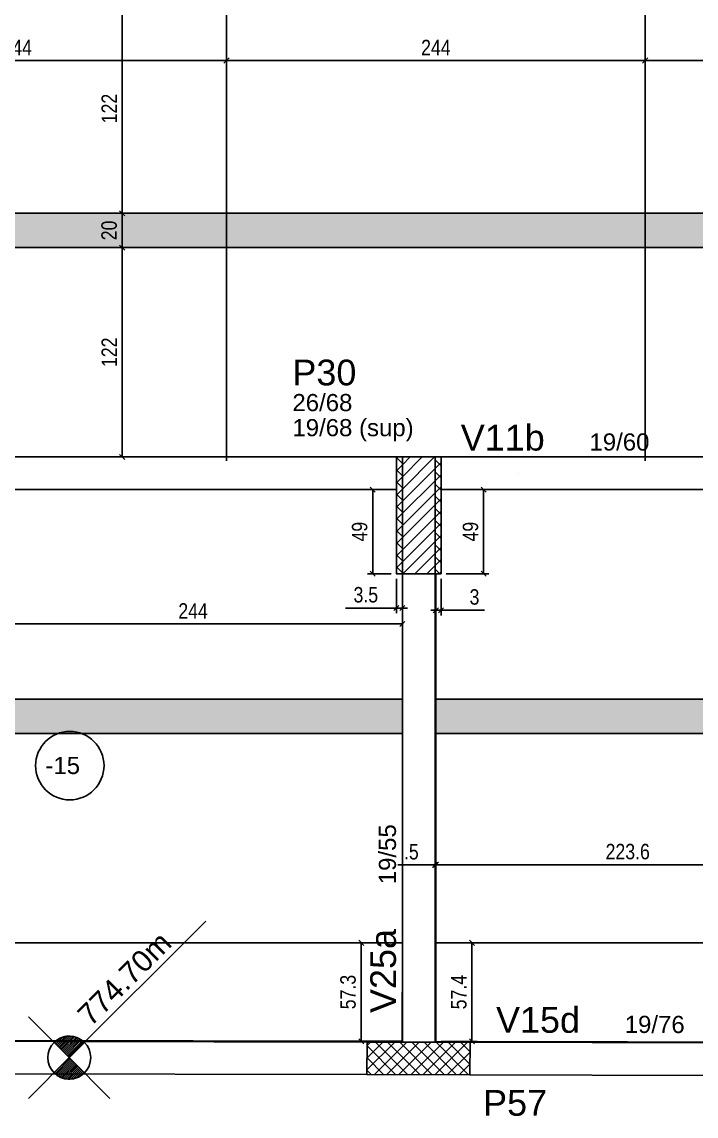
# Model space of a CAD drawing. Header units: millimetres. Extents: x 2332 to 8660, y 363 to 3984.
# Drawn here: x 5896 to 6289, y 1834 to 2472 of the extents above; entities that cross this region are included whole.
import ezdxf

# ---------------------------------------------------------------- set-up
doc = ezdxf.new("R2010")
doc.units = ezdxf.units.MM
for name, color, linetype in [('1', 1, 'Continuous'), ('3', 3, 'Continuous'), ('8', 8, 'Continuous'), ('COTA', 241, 'Continuous'), ('ES-VIGA', 3, 'Continuous'), ('P-D', 2, 'Continuous'), ('Painéis', 200, 'Continuous'), ('PIL-N', 4, 'Continuous'), ('Pilares', 5, 'Continuous'), ('VIG-D', 2, 'Continuous'), ('VIG-N', 4, 'Continuous')]:
    doc.layers.add(name, color=color, linetype=linetype)
doc.layers.add('Hachura', color=251, linetype='Continuous', lineweight=9)
doc.styles.add('COTA TECNICA-50', font='techl___.ttf', dxfattribs={"height": 9})
doc.styles.get("Standard").update_dxf_attribs({"font": 'arial.ttf'})
doc.dimstyles.new('COTA PAINEL-50', dxfattribs={"dimtxt": 9, "dimasz": 3, "dimexe": 3, "dimexo": 3, "dimgap": 3, "dimtad": 1, "dimdec": 1, "dimzin": 12, "dimdsep": 46, "dimtxsty": 'COTA TECNICA-50', "dimblk1": 'OBLIQUE', "dimblk2": 'OBLIQUE', "dimsah": 1, "dimcen": 0.9, "dimclrd": 4, "dimclre": 4, "dimclrt": 240, "dimadec": 1, "dimazin": 3, "dimtfac": 1, "dimtdec": 1, "dimtmove": 0, "dimatfit": 3, "dimfxl": 1, "dimtolj": 1, "dimtzin": 12, "dimarcsym": 0})

# ---------------------------------------------------------------- blocks, each defined once
blk = doc.blocks.new('_Oblique')
at = {"color": 0, "linetype": 'ByBlock', "lineweight": -2}
blk.add_line((-0.5, -0.5), (0.5, 0.5), dxfattribs=at)
blk = doc.blocks.new('*D53')
at = {"layer": 'COTA', "color": 4, "lineweight": -2, "transparency": 16777216}
for p, q in [((5873.68, 2124.96), (5873.68, 2117.97)), ((6117.68, 2124.96), (6117.68, 2117.97)), ((5873.68, 2120.97), (6117.68, 2120.97))]:
    blk.add_line(p, q, dxfattribs=at)
at = {"layer": 'Defpoints', "color": 0, "transparency": 16777216}
for p in [(5873.68, 2127.96), (6117.68, 2127.96), (6117.68, 2120.97)]:
    blk.add_point(p, dxfattribs=at)
at = {"layer": 'COTA', "color": 4, "lineweight": -2, "transparency": 16777216, "xscale": 3, "yscale": 3, "zscale": 3, "rotation": 180}
blk.add_blockref('_Oblique', (5873.68, 2120.97), dxfattribs=at)
at = {"layer": 'COTA', "color": 4, "lineweight": -2, "transparency": 16777216, "xscale": 3, "yscale": 3, "zscale": 3}
blk.add_blockref('_Oblique', (6117.68, 2120.97), dxfattribs=at)
at = {"layer": 'COTA', "color": 240, "transparency": 16777216, "insert": (5995.68, 2128.54), "char_height": 9, "attachment_point": 5, "style": 'COTA TECNICA-50'}
blk.add_mtext('\\A1;244', dxfattribs=at)
blk = doc.blocks.new('*D147')
at = {"layer": 'COTA', "color": 4, "lineweight": -2, "transparency": 16777216}
for p, q in [((6111.18, 2199.22), (6097.37, 2199.22)), ((6100.37, 2199.22), (6100.37, 2150.22)), ((6111.18, 2150.22), (6097.37, 2150.22))]:
    blk.add_line(p, q, dxfattribs=at)
at = {"layer": 'Defpoints', "color": 0, "transparency": 16777216}
for p in [(6114.18, 2199.22), (6100.37, 2150.22), (6114.18, 2150.22)]:
    blk.add_point(p, dxfattribs=at)
at = {"layer": 'COTA', "color": 4, "lineweight": -2, "transparency": 16777216, "xscale": 3, "yscale": 3, "zscale": 3}
for p, rotation in [((6100.37, 2199.22), 90), ((6100.37, 2150.22), 270)]:
    blk.add_blockref('_Oblique', p, dxfattribs=dict(at, rotation=rotation))
at = {"layer": 'COTA', "color": 240, "transparency": 16777216, "insert": (6092.78, 2174.72), "char_height": 9, "attachment_point": 5, "rotation": 90, "style": 'COTA TECNICA-50'}
blk.add_mtext('\\A1;49', dxfattribs=at)
blk = doc.blocks.new('*D148')
at = {"layer": 'COTA', "color": 4, "lineweight": -2, "transparency": 16777216}
for p, q in [((6114.18, 2147.22), (6114.18, 2127.21)), ((6117.68, 2147.22), (6117.68, 2127.21)), ((6114.18, 2130.21), (6084.53, 2130.21)), ((6117.68, 2130.21), (6114.18, 2130.21)), ((6117.68, 2130.21), (6120.68, 2130.21))]:
    blk.add_line(p, q, dxfattribs=at)
at = {"layer": 'Defpoints', "color": 0, "transparency": 16777216}
for p in [(6114.18, 2150.22), (6117.68, 2150.22), (6114.18, 2130.21)]:
    blk.add_point(p, dxfattribs=at)
at = {"layer": 'COTA', "color": 4, "lineweight": -2, "transparency": 16777216, "xscale": 3, "yscale": 3, "zscale": 3}
blk.add_blockref('_Oblique', (6114.18, 2130.21), dxfattribs=at)
at = {"layer": 'COTA', "color": 4, "lineweight": -2, "transparency": 16777216, "xscale": 3, "yscale": 3, "zscale": 3, "rotation": 180}
blk.add_blockref('_Oblique', (6117.68, 2130.21), dxfattribs=at)
at = {"layer": 'COTA', "color": 240, "transparency": 16777216, "insert": (6096.36, 2137.91), "char_height": 9, "attachment_point": 5, "style": 'COTA TECNICA-50'}
blk.add_mtext('\\A1;3.5', dxfattribs=at)
blk = doc.blocks.new('*D58')
at = {"layer": 'COTA', "color": 4, "lineweight": -2, "transparency": 16777216}
for p, q in [((6137.19, 1984.58), (6137.19, 1977.6)), ((6360.75, 1984.58), (6360.75, 1977.6)), ((6137.19, 1980.6), (6360.75, 1980.6))]:
    blk.add_line(p, q, dxfattribs=at)
at = {"layer": 'Defpoints', "color": 0, "transparency": 16777216}
for p in [(6137.19, 1987.58), (6360.75, 1987.58), (6360.75, 1980.6)]:
    blk.add_point(p, dxfattribs=at)
at = {"layer": 'COTA', "color": 4, "lineweight": -2, "transparency": 16777216, "xscale": 3, "yscale": 3, "zscale": 3, "rotation": 180}
blk.add_blockref('_Oblique', (6137.19, 1980.6), dxfattribs=at)
at = {"layer": 'COTA', "color": 4, "lineweight": -2, "transparency": 16777216, "xscale": 3, "yscale": 3, "zscale": 3}
blk.add_blockref('_Oblique', (6360.75, 1980.6), dxfattribs=at)
at = {"layer": 'COTA', "color": 240, "transparency": 16777216, "insert": (6248.97, 1988.29), "char_height": 9, "attachment_point": 5, "style": 'COTA TECNICA-50'}
blk.add_mtext('\\A1;223.6', dxfattribs=at)
blk = doc.blocks.new('*D149')
at = {"layer": 'COTA', "color": 4, "lineweight": -2, "transparency": 16777216}
for p, q in [((6143.18, 2199.22), (6167.98, 2199.22)), ((6164.98, 2199.22), (6164.98, 2150.22)), ((6143.18, 2150.22), (6167.98, 2150.22))]:
    blk.add_line(p, q, dxfattribs=at)
at = {"layer": 'Defpoints', "color": 0, "transparency": 16777216}
for p in [(6140.18, 2199.22), (6140.18, 2150.22), (6164.98, 2150.22)]:
    blk.add_point(p, dxfattribs=at)
at = {"layer": 'COTA', "color": 4, "lineweight": -2, "transparency": 16777216, "xscale": 3, "yscale": 3, "zscale": 3}
for p, rotation in [((6164.98, 2199.22), 90), ((6164.98, 2150.22), 270)]:
    blk.add_blockref('_Oblique', p, dxfattribs=dict(at, rotation=rotation))
at = {"layer": 'COTA', "color": 240, "transparency": 16777216, "insert": (6157.39, 2174.72), "char_height": 9, "attachment_point": 5, "rotation": 90, "style": 'COTA TECNICA-50'}
blk.add_mtext('\\A1;49', dxfattribs=at)
blk = doc.blocks.new('*D150')
at = {"layer": 'COTA', "color": 4, "lineweight": -2, "transparency": 16777216}
for p, q in [((6137.19, 2147.22), (6137.19, 2125.94)), ((6140.18, 2147.22), (6140.18, 2125.94)), ((6137.19, 2128.94), (6134.19, 2128.94)), ((6137.19, 2128.94), (6140.18, 2128.94)), ((6140.18, 2128.94), (6165.51, 2128.94))]:
    blk.add_line(p, q, dxfattribs=at)
at = {"layer": 'Defpoints', "color": 0, "transparency": 16777216}
for p in [(6137.19, 2150.22), (6140.18, 2150.22), (6137.19, 2128.94)]:
    blk.add_point(p, dxfattribs=at)
at = {"layer": 'COTA', "color": 4, "lineweight": -2, "transparency": 16777216, "xscale": 3, "yscale": 3, "zscale": 3}
blk.add_blockref('_Oblique', (6137.19, 2128.94), dxfattribs=at)
at = {"layer": 'COTA', "color": 4, "lineweight": -2, "transparency": 16777216, "xscale": 3, "yscale": 3, "zscale": 3, "rotation": 180}
blk.add_blockref('_Oblique', (6140.18, 2128.94), dxfattribs=at)
at = {"layer": 'COTA', "color": 240, "transparency": 16777216, "insert": (6159.66, 2136.63), "char_height": 9, "attachment_point": 5, "style": 'COTA TECNICA-50'}
blk.add_mtext('\\A1;3', dxfattribs=at)
blk = doc.blocks.new('*D153')
at = {"layer": 'COTA', "color": 4, "lineweight": -2, "transparency": 16777216}
for p, q in [((6114.68, 1935.18), (6090.71, 1935.18)), ((6093.71, 1877.84), (6093.71, 1935.18)), ((6114.54, 1877.84), (6090.71, 1877.84))]:
    blk.add_line(p, q, dxfattribs=at)
at = {"layer": 'Defpoints', "color": 0, "transparency": 16777216}
for p in [(6093.71, 1935.18), (6117.68, 1935.18), (6117.54, 1877.84)]:
    blk.add_point(p, dxfattribs=at)
at = {"layer": 'COTA', "color": 4, "lineweight": -2, "transparency": 16777216, "xscale": 3, "yscale": 3, "zscale": 3}
for p, rotation in [((6093.71, 1935.18), 90), ((6093.71, 1877.84), 270)]:
    blk.add_blockref('_Oblique', p, dxfattribs=dict(at, rotation=rotation))
at = {"layer": 'COTA', "color": 240, "transparency": 16777216, "insert": (6086.01, 1906.51), "char_height": 9, "attachment_point": 5, "rotation": 90, "style": 'COTA TECNICA-50'}
blk.add_mtext('\\A1;57.3', dxfattribs=at)
blk = doc.blocks.new('*D63')
at = {"layer": 'COTA', "color": 4, "lineweight": -2, "transparency": 16777216}
for p, q in [((6136.68, 1980.6), (6115.09, 1980.6)), ((6137.19, 1980.6), (6136.68, 1980.6)), ((6137.19, 1980.6), (6140.19, 1980.6))]:
    blk.add_line(p, q, dxfattribs=at)
at = {"layer": 'Defpoints', "color": 0, "transparency": 16777216}
for p in [(6136.68, 1980.6), (6136.68, 1980.6), (6137.19, 1980.6)]:
    blk.add_point(p, dxfattribs=at)
at = {"layer": 'COTA', "color": 4, "lineweight": -2, "transparency": 16777216, "xscale": 3, "yscale": 3, "zscale": 3}
blk.add_blockref('_Oblique', (6136.68, 1980.6), dxfattribs=at)
at = {"layer": 'COTA', "color": 4, "lineweight": -2, "transparency": 16777216, "xscale": 3, "yscale": 3, "zscale": 3, "rotation": 180}
blk.add_blockref('_Oblique', (6137.19, 1980.6), dxfattribs=at)
at = {"layer": 'COTA', "color": 240, "transparency": 16777216, "insert": (6122.88, 1988.19), "char_height": 9, "attachment_point": 5, "style": 'COTA TECNICA-50'}
blk.add_mtext('\\A1;.5', dxfattribs=at)
blk = doc.blocks.new('*D156')
at = {"layer": 'COTA', "color": 4, "lineweight": -2, "transparency": 16777216}
for p, q in [((6140.19, 1935.18), (6161.2, 1935.18)), ((6158.2, 1935.18), (6158.2, 1877.79)), ((6140.19, 1877.79), (6161.2, 1877.79))]:
    blk.add_line(p, q, dxfattribs=at)
at = {"layer": 'Defpoints', "color": 0, "transparency": 16777216}
for p in [(6137.19, 1935.18), (6137.19, 1877.79), (6158.2, 1877.79)]:
    blk.add_point(p, dxfattribs=at)
at = {"layer": 'COTA', "color": 4, "lineweight": -2, "transparency": 16777216, "xscale": 3, "yscale": 3, "zscale": 3}
for p, rotation in [((6158.2, 1935.18), 90), ((6158.2, 1877.79), 270)]:
    blk.add_blockref('_Oblique', p, dxfattribs=dict(at, rotation=rotation))
at = {"layer": 'COTA', "color": 240, "transparency": 16777216, "insert": (6150.6, 1906.49), "char_height": 9, "attachment_point": 5, "rotation": 90, "style": 'COTA TECNICA-50'}
blk.add_mtext('\\A1;57.4', dxfattribs=at)
blk = doc.blocks.new('*D161')
at = {"layer": 'Defpoints', "color": 0, "transparency": 16777216}
for p in [(5954.39, 2340.22), (5954.39, 2340.22), (5954.39, 2218.22)]:
    blk.add_point(p, dxfattribs=at)
at = {"layer": 'Painéis', "color": 4, "lineweight": -2, "transparency": 16777216}
blk.add_line((5954.39, 2218.22), (5954.39, 2340.22), dxfattribs=at)
at = {"layer": 'Painéis', "color": 4, "lineweight": -2, "transparency": 16777216, "xscale": 3, "yscale": 3, "zscale": 3}
for p, rotation in [((5954.39, 2340.22), 90), ((5954.39, 2218.22), 270)]:
    blk.add_blockref('_Oblique', p, dxfattribs=dict(at, rotation=rotation))
at = {"layer": 'Painéis', "color": 240, "transparency": 16777216, "insert": (5946.83, 2279.22), "char_height": 9, "attachment_point": 5, "rotation": 90, "style": 'COTA TECNICA-50'}
blk.add_mtext('\\A1;122', dxfattribs=at)
blk = doc.blocks.new('*D162')
at = {"layer": 'Defpoints', "color": 0, "transparency": 16777216}
for p in [(5954.39, 2360.22), (5954.39, 2360.22), (5954.39, 2340.22)]:
    blk.add_point(p, dxfattribs=at)
at = {"layer": 'Painéis', "color": 4, "lineweight": -2, "transparency": 16777216}
blk.add_line((5954.39, 2340.22), (5954.39, 2360.22), dxfattribs=at)
at = {"layer": 'Painéis', "color": 4, "lineweight": -2, "transparency": 16777216, "xscale": 3, "yscale": 3, "zscale": 3}
for p, rotation in [((5954.39, 2360.22), 90), ((5954.39, 2340.22), 270)]:
    blk.add_blockref('_Oblique', p, dxfattribs=dict(at, rotation=rotation))
at = {"layer": 'Painéis', "color": 240, "transparency": 16777216, "insert": (5946.79, 2350.22), "char_height": 9, "attachment_point": 5, "rotation": 90, "style": 'COTA TECNICA-50'}
blk.add_mtext('\\A1;20', dxfattribs=at)
blk = doc.blocks.new('*D163')
at = {"layer": 'Defpoints', "color": 0, "transparency": 16777216}
for p in [(5954.39, 2482.22), (5954.39, 2482.22), (5954.39, 2360.22)]:
    blk.add_point(p, dxfattribs=at)
at = {"layer": 'Painéis', "color": 4, "lineweight": -2, "transparency": 16777216}
blk.add_line((5954.39, 2360.22), (5954.39, 2482.22), dxfattribs=at)
at = {"layer": 'Painéis', "color": 4, "lineweight": -2, "transparency": 16777216, "xscale": 3, "yscale": 3, "zscale": 3}
for p, rotation in [((5954.39, 2482.22), 90), ((5954.39, 2360.22), 270)]:
    blk.add_blockref('_Oblique', p, dxfattribs=dict(at, rotation=rotation))
at = {"layer": 'Painéis', "color": 240, "transparency": 16777216, "insert": (5946.83, 2421.22), "char_height": 9, "attachment_point": 5, "rotation": 90, "style": 'COTA TECNICA-50'}
blk.add_mtext('\\A1;122', dxfattribs=at)
blk = doc.blocks.new('*D198')
at = {"layer": 'Defpoints', "color": 0, "transparency": 16777216}
for p in [(5771.18, 2449.22), (6015.18, 2449.22), (6015.18, 2449.22)]:
    blk.add_point(p, dxfattribs=at)
at = {"layer": 'Painéis', "color": 4, "lineweight": -2, "transparency": 16777216}
blk.add_line((5771.18, 2449.22), (6015.18, 2449.22), dxfattribs=at)
at = {"layer": 'Painéis', "color": 4, "lineweight": -2, "transparency": 16777216, "xscale": 3, "yscale": 3, "zscale": 3, "rotation": 180}
blk.add_blockref('_Oblique', (5771.18, 2449.22), dxfattribs=at)
at = {"layer": 'Painéis', "color": 4, "lineweight": -2, "transparency": 16777216, "xscale": 3, "yscale": 3, "zscale": 3}
blk.add_blockref('_Oblique', (6015.18, 2449.22), dxfattribs=at)
at = {"layer": 'Painéis', "color": 240, "transparency": 16777216, "insert": (5893.18, 2456.78), "char_height": 9, "attachment_point": 5, "style": 'COTA TECNICA-50'}
blk.add_mtext('\\A1;244', dxfattribs=at)
blk = doc.blocks.new('*D199')
at = {"layer": 'Defpoints', "color": 0, "transparency": 16777216}
for p in [(6015.18, 2449.22), (6259.18, 2449.22), (6259.18, 2449.22)]:
    blk.add_point(p, dxfattribs=at)
at = {"layer": 'Painéis', "color": 4, "lineweight": -2, "transparency": 16777216}
blk.add_line((6015.18, 2449.22), (6259.18, 2449.22), dxfattribs=at)
at = {"layer": 'Painéis', "color": 4, "lineweight": -2, "transparency": 16777216, "xscale": 3, "yscale": 3, "zscale": 3, "rotation": 180}
blk.add_blockref('_Oblique', (6015.18, 2449.22), dxfattribs=at)
at = {"layer": 'Painéis', "color": 4, "lineweight": -2, "transparency": 16777216, "xscale": 3, "yscale": 3, "zscale": 3}
blk.add_blockref('_Oblique', (6259.18, 2449.22), dxfattribs=at)
at = {"layer": 'Painéis', "color": 240, "transparency": 16777216, "insert": (6137.18, 2456.78), "char_height": 9, "attachment_point": 5, "style": 'COTA TECNICA-50'}
blk.add_mtext('\\A1;244', dxfattribs=at)
blk = doc.blocks.new('*D200')
at = {"layer": 'Defpoints', "color": 0, "transparency": 16777216}
for p in [(6259.18, 2449.22), (6503.18, 2449.22), (6503.18, 2449.22)]:
    blk.add_point(p, dxfattribs=at)
at = {"layer": 'Painéis', "color": 4, "lineweight": -2, "transparency": 16777216}
blk.add_line((6259.18, 2449.22), (6503.18, 2449.22), dxfattribs=at)
at = {"layer": 'Painéis', "color": 4, "lineweight": -2, "transparency": 16777216, "xscale": 3, "yscale": 3, "zscale": 3, "rotation": 180}
blk.add_blockref('_Oblique', (6259.18, 2449.22), dxfattribs=at)
at = {"layer": 'Painéis', "color": 4, "lineweight": -2, "transparency": 16777216, "xscale": 3, "yscale": 3, "zscale": 3}
blk.add_blockref('_Oblique', (6503.18, 2449.22), dxfattribs=at)
at = {"layer": 'Painéis', "color": 240, "transparency": 16777216, "insert": (6381.18, 2456.78), "char_height": 9, "attachment_point": 5, "style": 'COTA TECNICA-50'}
blk.add_mtext('\\A1;244', dxfattribs=at)

msp = doc.modelspace()

# ---------------------------------------------------------------- hatches: boundary and pattern name
at = {"layer": 'Hachura', "linetype": 'ByBlock'}
h = msp.add_hatch(color=256, dxfattribs=at)
h.dxf.hatch_style = 1
h.paths.add_polyline_path([(7581.67, 2360.22), (7581.67, 2340.18), (5649.68, 2340.18), (5649.68, 2360.22)])
h = msp.add_hatch(color=256, dxfattribs=at)
h.dxf.hatch_style = 1
h.paths.add_polyline_path([(6117.68, 2077.22), (6117.68, 2057.18), (5873.68, 2057.18), (5873.68, 2077.22)])
h = msp.add_hatch(color=256, dxfattribs=at)
h.dxf.hatch_style = 1
h.paths.add_polyline_path([(6360.75, 2077.22), (6360.75, 2057.18), (6136.69, 2057.18), (6136.69, 2077.22)])

# ---------------------------------------------------------------- linework, layer by layer
at = {"layer": '1', "linetype": 'Continuous'}
for p, q in [((6114.18, 2218.22), (6114.18, 2218.22)), ((6114.18, 2218.22), (6114.18, 2218.22)), ((6140.18, 2218.22), (6140.18, 2218.22)), ((6140.18, 2218.22), (6140.18, 2218.22)), ((6140.18, 2218.22), (6140.18, 2218.22)), ((6185.58, 2208.72), (6185.58, 2208.72)), ((6114.18, 2199.22), (6114.18, 2199.22)), ((6114.18, 2199.22), (6114.18, 2199.22)), ((6114.18, 2150.22), (6114.18, 2150.22)), ((6114.18, 2150.22), (6114.18, 2150.22)), ((5923.54, 1868.29), (6003.09, 1947.84)), ((5923.54, 1868.29), (5899.81, 1892.02)), ((5916.25, 1875.58), (5921.25, 1880.57)), ((5916.81, 1875.02), (5922.54, 1880.75)), ((5917.37, 1874.46), (5923.7, 1880.78)), ((5917.93, 1873.9), (5924.76, 1880.72)), ((5918.49, 1873.33), (5925.75, 1880.59)), ((5914.7, 1877.13), (5932.38, 1859.45)), ((5914.7, 1859.45), (5932.38, 1877.13)), ((5915.13, 1876.7), (5917.84, 1879.41)), ((5915.69, 1876.14), (5919.75, 1880.19)), ((5919.05, 1872.77), (5926.67, 1880.39)), ((5919.61, 1872.21), (5927.53, 1880.13)), ((5920.18, 1871.65), (5928.35, 1879.83)), ((5920.74, 1871.09), (5929.12, 1879.47)), ((5921.3, 1870.53), (5929.85, 1879.08)), ((5921.86, 1869.97), (5930.53, 1878.65)), ((5922.42, 1869.41), (5931.19, 1878.18)), ((5922.98, 1868.85), (5931.8, 1877.67)), ((6117.68, 1877.34), (6117.68, 1877.34)), ((5923.54, 1868.29), (5899.81, 1844.56)), ((5923.54, 1868.29), (5947.27, 1844.56)), ((5924.1, 1867.73), (5915.26, 1858.89)), ((5924.66, 1867.17), (5915.89, 1858.4)), ((5925.22, 1866.61), (5916.54, 1857.93)), ((5925.78, 1866.05), (5917.23, 1857.5)), ((5926.34, 1865.49), (5917.96, 1857.1)), ((5926.9, 1864.93), (5918.73, 1856.75)), ((5927.46, 1864.36), (5919.54, 1856.44)), ((5928.02, 1863.8), (5920.41, 1856.19)), ((5928.58, 1863.24), (5921.33, 1855.99)), ((5929.15, 1862.68), (5922.31, 1855.85)), ((5929.71, 1862.12), (5923.37, 1855.79)), ((5930.27, 1861.56), (5924.53, 1855.83)), ((5930.83, 1861), (5925.83, 1856)), ((5931.39, 1860.44), (5927.32, 1856.38)), ((5931.95, 1859.88), (5929.23, 1857.16)), ((6097.04, 1858.29), (6097.04, 1858.29)), ((6097.04, 1858.29), (6097.04, 1858.29)), ((6157.03, 1858.15), (6157.03, 1858.15)), ((6157.03, 1858.15), (6157.03, 1858.15))]:
    msp.add_line(p, q, dxfattribs=at)
for points in [[(5914.7, 1877.13), (5923.54, 1868.29), (5932.38, 1877.13), (5932.05, 1877.44), (5931.45, 1877.96), (5930.82, 1878.45), (5930.13, 1878.91), (5929.47, 1879.29), (5928.69, 1879.68), (5927.88, 1880.01), (5927.08, 1880.28), (5926.18, 1880.51), (5925.19, 1880.68), (5924.1, 1880.78), (5923.26, 1880.79), (5922.21, 1880.72), (5921.53, 1880.63), (5920.84, 1880.49), (5920.04, 1880.29), (5919.29, 1880.04), (5918.21, 1879.6), (5917.29, 1879.11), (5916.6, 1878.69), (5915.81, 1878.11), (5915.21, 1877.61), (5914.7, 1877.13)], [(5932.38, 1859.45), (5923.54, 1868.29), (5914.7, 1859.45), (5915.03, 1859.13), (5915.62, 1858.61), (5916.26, 1858.13), (5916.95, 1857.67), (5917.61, 1857.28), (5918.39, 1856.9), (5919.2, 1856.57), (5920, 1856.3), (5920.9, 1856.07), (5921.89, 1855.9), (5922.97, 1855.8), (5923.82, 1855.79), (5924.87, 1855.86), (5925.55, 1855.95), (5926.24, 1856.08), (5927.04, 1856.29), (5927.79, 1856.53), (5928.87, 1856.98), (5929.79, 1857.46), (5930.48, 1857.89), (5931.27, 1858.47), (5931.87, 1858.97), (5932.38, 1859.45)]]:
    msp.add_lwpolyline(points, dxfattribs=at)
msp.add_circle((5923.54, 1868.29), 12.5, dxfattribs=at)
at = {"layer": '3', "linetype": 'Continuous'}
msp.add_circle((5923.85, 2038.41), 19.93, dxfattribs=at)
at = {"layer": '8', "linetype": 'Continuous'}
for p, q in [((6114.18, 2217.27), (6115.12, 2218.22)), ((6114.18, 2217.87), (6117.68, 2214.37)), ((6114.18, 2210.2), (6117.68, 2213.7)), ((6117.68, 2199.56), (6136.34, 2218.22)), ((6117.68, 2206.63), (6129.27, 2218.22)), ((6117.68, 2213.7), (6122.2, 2218.22)), ((6136.68, 2216.58), (6140.18, 2213.08)), ((6136.68, 2211.49), (6140.18, 2214.99)), ((6114.18, 2210.8), (6117.68, 2207.3)), ((6114.18, 2203.13), (6117.68, 2206.63)), ((6117.68, 2192.49), (6136.68, 2211.49)), ((6136.68, 2209.51), (6140.18, 2206.01)), ((6136.68, 2204.42), (6140.18, 2207.92)), ((6114.18, 2203.73), (6117.68, 2200.23)), ((6114.18, 2196.06), (6117.68, 2199.56)), ((6117.68, 2185.42), (6136.68, 2204.42)), ((6136.68, 2202.44), (6140.18, 2198.94)), ((6136.68, 2197.35), (6140.18, 2200.85)), ((6114.18, 2196.65), (6117.68, 2193.15)), ((6117.68, 2178.35), (6136.68, 2197.35)), ((6136.68, 2195.37), (6140.18, 2191.87)), ((6136.68, 2190.27), (6140.18, 2193.77)), ((6114.18, 2188.99), (6117.68, 2192.49)), ((6114.18, 2189.58), (6117.68, 2186.08)), ((6117.68, 2171.27), (6136.68, 2190.27)), ((6136.68, 2188.3), (6140.18, 2184.8)), ((6136.68, 2183.2), (6140.18, 2186.7)), ((6114.18, 2181.92), (6117.68, 2185.42)), ((6114.18, 2182.51), (6117.68, 2179.01)), ((6117.68, 2164.2), (6136.68, 2183.2)), ((6127.18, 2184.22), (6127.18, 2184.22)), ((6136.68, 2181.23), (6140.18, 2177.73)), ((6114.18, 2174.85), (6117.68, 2178.35)), ((6114.18, 2175.44), (6117.68, 2171.94)), ((6117.68, 2157.13), (6136.68, 2176.13)), ((6136.68, 2176.13), (6140.18, 2179.63)), ((6136.68, 2174.15), (6140.18, 2170.65)), ((6114.18, 2167.77), (6117.68, 2171.27)), ((6114.18, 2168.37), (6117.68, 2164.87)), ((6117.84, 2150.22), (6136.68, 2169.06)), ((6136.68, 2169.06), (6140.18, 2172.56)), ((6114.18, 2160.7), (6117.68, 2164.2)), ((6114.18, 2161.3), (6117.68, 2157.8)), ((6124.91, 2150.22), (6136.68, 2161.99)), ((6136.68, 2167.08), (6140.18, 2163.58)), ((6136.68, 2161.99), (6140.18, 2165.49)), ((6114.18, 2153.63), (6117.68, 2157.13)), ((6131.98, 2150.22), (6136.68, 2154.92)), ((6136.68, 2160.01), (6140.18, 2156.51)), ((6136.68, 2154.92), (6140.18, 2158.42)), ((6114.18, 2154.23), (6117.68, 2150.73)), ((6136.68, 2152.94), (6139.4, 2150.22)), ((6139.05, 2150.22), (6140.18, 2151.35)), ((6097.04, 1861.19), (6113.28, 1877.35)), ((6097.06, 1868.26), (6106.21, 1877.36)), ((6097.08, 1875.33), (6099.13, 1877.38)), ((6097.08, 1875.2), (6113.85, 1858.34)), ((6101.3, 1858.38), (6120.35, 1877.33)), ((6101.97, 1877.37), (6120.93, 1858.33)), ((6108.37, 1858.36), (6127.42, 1877.31)), ((6109.04, 1877.36), (6128, 1858.31)), ((6115.44, 1858.34), (6134.49, 1877.3)), ((6116.11, 1877.34), (6135.07, 1858.29)), ((6122.52, 1858.32), (6141.56, 1877.28)), ((6123.18, 1877.32), (6142.14, 1858.28)), ((6129.59, 1858.31), (6148.63, 1877.26)), ((6130.26, 1877.31), (6149.21, 1858.26)), ((6136.66, 1858.29), (6155.7, 1877.24)), ((6137.33, 1877.29), (6156.28, 1858.24)), ((6144.4, 1877.27), (6157.05, 1864.56)), ((6151.47, 1877.25), (6157.07, 1871.63)), ((6097.06, 1868.13), (6106.78, 1858.36)), ((6127.06, 1867.81), (6127.06, 1867.81)), ((6143.73, 1858.27), (6157.07, 1871.55)), ((6150.8, 1858.26), (6157.05, 1864.48)), ((6097.04, 1861.06), (6099.71, 1858.38))]:
    msp.add_line(p, q, dxfattribs=at)
at = {"layer": 'ES-VIGA'}
for points in [[(6114.18, 2218.22), (5656.68, 2218.22)], [(6601.19, 2218.22), (6140.18, 2218.22)], [(5656.68, 2199.22), (6114.18, 2199.22)], [(6140.18, 2199.22), (6601.19, 2199.22)], [(6117.68, 2150.22), (6117.68, 1877.34)], [(6136.68, 1877.29), (6136.68, 2150.22)], [(6097.08, 1877.39), (5649.69, 1878.32)], [(6584.18, 1876.19), (6157.08, 1877.24)], [(5649.65, 1859.32), (6097.04, 1858.39)], [(6157.03, 1858.24), (6584.13, 1857.19)]]:
    msp.add_lwpolyline(points, dxfattribs=at)
at = {"layer": 'Painéis'}
for p, q in [((6015.18, 2215.96), (6015.18, 3104.71)), ((6259.18, 2215.96), (6259.18, 3104.71)), ((7581.67, 2360.22), (5649.68, 2360.22)), ((7581.67, 2340.22), (5649.68, 2340.22)), ((7582.17, 2218.22), (5656.68, 2218.22))]:
    msp.add_line(p, q, dxfattribs=at)
for points in [[(5873.68, 2077.22), (5873.68, 2199.22), (6114.18, 2199.22), (6114.18, 2150.22), (6117.68, 2150.22), (6117.66, 2077.22), (5873.68, 2077.22)], [(6360.69, 2077.22), (6137.19, 2077.22), (6137.19, 2150.22), (6140.18, 2150.22), (6140.18, 2199.22), (6360.69, 2199.22), (6360.69, 2077.22)]]:
    msp.add_lwpolyline(points, dxfattribs=at)
for points in [[(6117.68, 2077.22), (6117.68, 2057.18), (5873.68, 2057.18), (5873.68, 2077.22)], [(6360.75, 2077.22), (6360.75, 2057.18), (6137.19, 2057.18), (6137.19, 2077.22)], [(6117.68, 1935.18), (6117.68, 2057.18), (5873.68, 2057.18), (5873.68, 1935.18)], [(6360.69, 1935.18), (6137.19, 1935.18), (6137.19, 2057.18), (6360.69, 2057.18)], [(5873.68, 1935.18), (6117.68, 1935.18), (6117.54, 1877.84), (5873.67, 1878.35)], [(6137.19, 1935.18), (6360.69, 1935.18), (6360.69, 1877.24), (6137.19, 1877.79)]]:
    msp.add_lwpolyline(points, close=True, dxfattribs=at)
at = {"layer": 'Pilares'}
for points in [[(6114.18, 2150.22), (6117.68, 2150.22), (6117.68, 2218.22), (6114.18, 2218.22), (6114.18, 2150.22)], [(6117.68, 2150.22), (6136.68, 2150.22), (6136.68, 2218.22), (6117.68, 2218.22), (6117.68, 2150.22)], [(6136.68, 2150.22), (6140.18, 2150.22), (6140.18, 2218.22), (6136.68, 2218.22), (6136.68, 2150.22)], [(6097.04, 1858.39), (6157.03, 1858.24), (6157.08, 1877.24), (6097.08, 1877.39), (6097.04, 1858.39)]]:
    msp.add_lwpolyline(points, dxfattribs=at)

# ---------------------------------------------------------------- texts
at = {"layer": '1', "linetype": 'Continuous'}
msp.add_text('774.70m', height=12.5, rotation=45, dxfattribs=at).set_placement((5936.11, 1885.92))
at = {"layer": '3', "linetype": 'Continuous'}
msp.add_text('-15', height=10, dxfattribs=at).set_placement((5909.63, 2033.52))
at = {"layer": 'P-D', "linetype": 'Continuous'}
for s, height, p in [('26/68', 10, (6053.57, 2244.93)), ('19/68 (sup)', 9.9999, (6053.57, 2230.31))]:
    msp.add_text(s, height=height, dxfattribs=at).set_placement(p)
at = {"layer": 'PIL-N', "linetype": 'Continuous'}
for s, p in [('P30', (6053.57, 2259.93)), ('P57', (6164.7, 1834.45))]:
    msp.add_text(s, height=15, dxfattribs=at).set_placement(p)
at = {"layer": 'VIG-D', "linetype": 'Continuous'}
msp.add_text('19/60', height=10, dxfattribs=at).set_placement((6226.68, 2221.97))
for s, rotation, p in [('19/55', 90, (6113.93, 1969.31)), ('19/76', 359.87, (6247.21, 1882.7))]:
    msp.add_text(s, height=10, rotation=rotation, dxfattribs=at).set_placement(p)
at = {"layer": 'VIG-N', "linetype": 'Continuous'}
msp.add_text('V11b', height=15, dxfattribs=at).set_placement((6151.68, 2221.97))
for s, rotation, p in [('V25a', 90, (6113.93, 1894.31)), ('V15d', 359.87, (6172.21, 1882.87))]:
    msp.add_text(s, height=15, rotation=rotation, dxfattribs=at).set_placement(p)

# ---------------------------------------------------------------- dimensions: what is measured, and where the dimension line sits
at = {"layer": 'COTA'}
for base, p1, p2, picture, middle in [((6100.37, 2150.22), (6114.18, 2199.22), (6114.18, 2150.22), '*D147', (6092.78, 2174.72)), ((6164.98, 2150.22), (6140.18, 2199.22), (6140.18, 2150.22), '*D149', (6157.39, 2174.72)), ((6093.71, 1935.18), (6117.54, 1877.84), (6117.68, 1935.18), '*D153', (6086.01, 1906.51)), ((6158.2, 1877.79), (6137.19, 1935.18), (6137.19, 1877.79), '*D156', (6150.6, 1906.49))]:
    dim = msp.add_linear_dim(base=base, p1=p1, p2=p2, angle=90, dimstyle='COTA PAINEL-50', dxfattribs=at)
    dim.commit()
    dim.dimension.update_dxf_attribs({"geometry": picture, "text_midpoint": middle})
for base, p1, p2, picture, middle in [((6114.18, 2130.21), (6117.68, 2150.22), (6114.18, 2150.22), '*D148', (6096.36, 2137.91)), ((6117.68, 2120.97), (5873.68, 2127.96), (6117.68, 2127.96), '*D53', (5995.68, 2128.54)), ((6136.68, 1980.6), (6137.19, 1980.6), (6136.68, 1980.6), '*D63', (6122.88, 1988.19)), ((6360.75, 1980.6), (6137.19, 1987.58), (6360.75, 1987.58), '*D58', (6248.97, 1988.29))]:
    dim = msp.add_linear_dim(base=base, p1=p1, p2=p2, dimstyle='COTA PAINEL-50', dxfattribs=at)
    dim.commit()
    dim.dimension.update_dxf_attribs({"geometry": picture, "text_midpoint": middle})
dim = msp.add_linear_dim(base=(6137.19, 2128.94), p1=(6140.18, 2150.22), p2=(6137.19, 2150.22), dimstyle='COTA PAINEL-50', dxfattribs=at)
dim.commit()
dim.dimension.update_dxf_attribs({"geometry": '*D150', "text_midpoint": (6159.66, 2128.94), "dimtype": 160})
at = {"layer": 'Painéis'}
for base, p1, p2, picture, middle in [((5954.39, 2482.22), (5954.39, 2360.22), (5954.39, 2482.22), '*D163', (5946.83, 2421.22)), ((5954.39, 2360.22), (5954.39, 2340.22), (5954.39, 2360.22), '*D162', (5946.79, 2350.22)), ((5954.39, 2340.22), (5954.39, 2218.22), (5954.39, 2340.22), '*D161', (5946.83, 2279.22))]:
    dim = msp.add_linear_dim(base=base, p1=p1, p2=p2, angle=90, dimstyle='COTA PAINEL-50', dxfattribs=at)
    dim.commit()
    dim.dimension.update_dxf_attribs({"geometry": picture, "text_midpoint": middle})
for base, p1, p2, picture, middle in [((6015.18, 2449.22), (5771.18, 2449.22), (6015.18, 2449.22), '*D198', (5893.18, 2456.78)), ((6259.18, 2449.22), (6015.18, 2449.22), (6259.18, 2449.22), '*D199', (6137.18, 2456.78)), ((6503.18, 2449.22), (6259.18, 2449.22), (6503.18, 2449.22), '*D200', (6381.18, 2456.78))]:
    dim = msp.add_linear_dim(base=base, p1=p1, p2=p2, dimstyle='COTA PAINEL-50', override={"dimtmove": 1}, dxfattribs=at)
    dim.commit()
    dim.dimension.update_dxf_attribs({"geometry": picture, "text_midpoint": middle})

doc.saveas('drawing.dxf')
